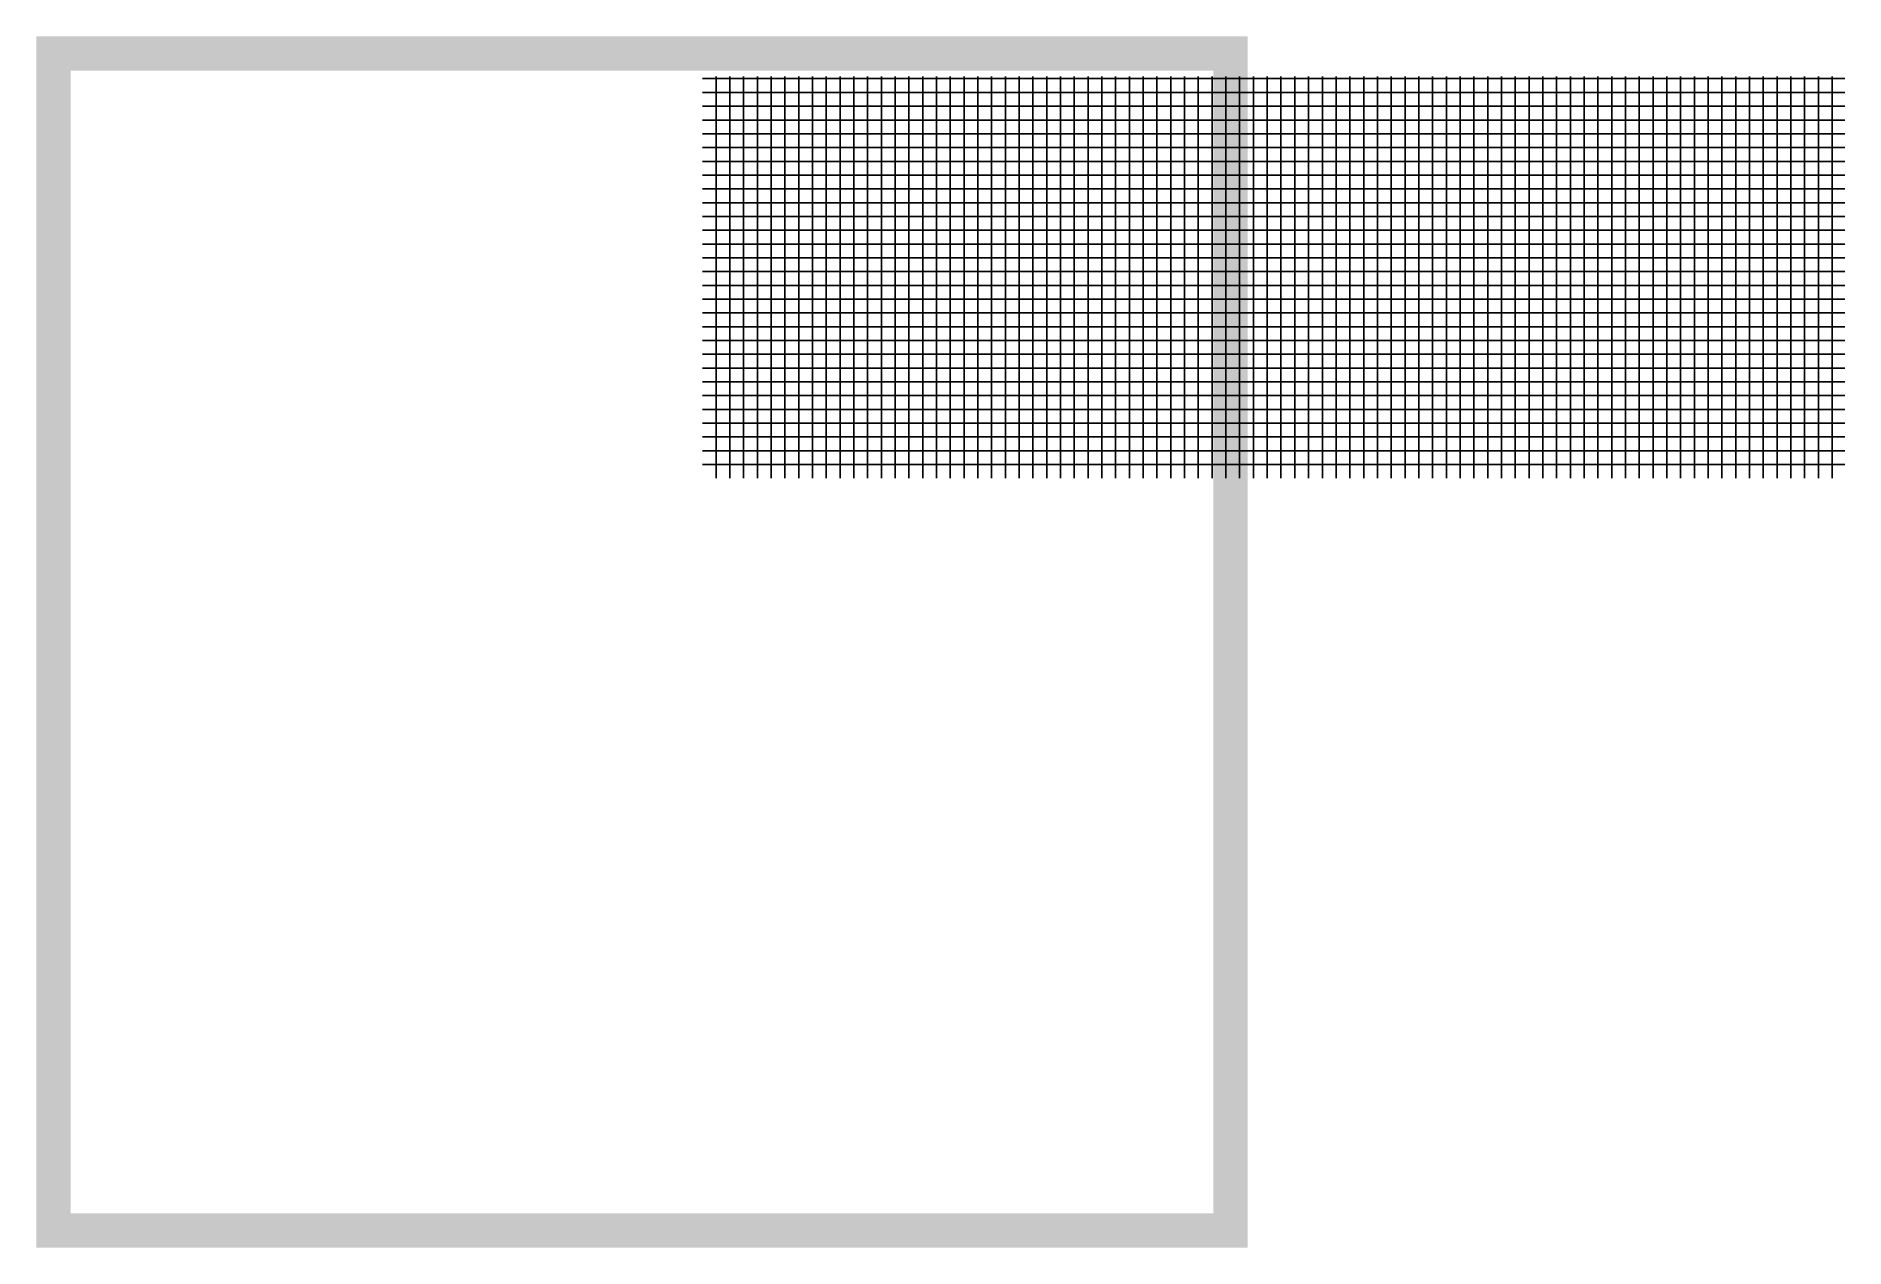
# Model space of a CAD drawing. Header units: metres. Extents: x -4640 to 7960, y -5360 to 3080.
import ezdxf

# ---------------------------------------------------------------- set-up
doc = ezdxf.new("R2010")
doc.units = ezdxf.units.M
pattern_1 = [(0, (0, 0), (0, 96), []), (90, (0, 0), (-96, 0), [])]

msp = doc.modelspace()

# ---------------------------------------------------------------- hatches: boundary and pattern name
h = msp.add_hatch(color=7)
h.paths.add_polyline_path([(3560, -5120), (-4400, -5120), (-4640, -5360), (3800, -5360)])
h.paths.add_polyline_path([(3560, 2840), (3560, -5120), (3800, -5360), (3800, 3080)])
h.paths.add_polyline_path([(-4400, 2840), (3560, 2840), (3800, 3080), (-4640, 3080)])
h.paths.add_polyline_path([(-4400, -5120), (-4400, 2840), (-4640, 3080), (-4640, -5360)])
h = msp.add_hatch()
h.set_pattern_fill('NET', scale=30)
h.set_pattern_definition(pattern_1)
h.paths.add_polyline_path([(601, 2800), (1, 2800), (1, 2409), (601, 2409)])
h = msp.add_hatch()
h.set_pattern_fill('NET', scale=30)
h.set_pattern_definition(pattern_1)
h.paths.add_polyline_path([(1203, 2800), (603, 2800), (603, 2409), (1203, 2409)])
h = msp.add_hatch()
h.set_pattern_fill('NET', scale=30)
h.set_pattern_definition(pattern_1)
h.paths.add_polyline_path([(1805, 2800), (1205, 2800), (1205, 2409), (1805, 2409)])
h = msp.add_hatch()
h.set_pattern_fill('NET', scale=30)
h.set_pattern_definition(pattern_1)
h.paths.add_polyline_path([(2407, 2800), (1807, 2800), (1807, 2409), (2407, 2409)])
h = msp.add_hatch()
h.set_pattern_fill('NET', scale=30)
h.set_pattern_definition(pattern_1)
h.paths.add_polyline_path([(3009, 2800), (2409, 2800), (2409, 2409), (3009, 2409)])
h = msp.add_hatch()
h.set_pattern_fill('NET', scale=30)
h.set_pattern_definition(pattern_1)
h.paths.add_polyline_path([(3611, 2800), (3011, 2800), (3011, 2409), (3611, 2409)])
h = msp.add_hatch()
h.set_pattern_fill('NET', scale=30)
h.set_pattern_definition(pattern_1)
h.paths.add_polyline_path([(4213, 2800), (3613, 2800), (3613, 2409), (4213, 2409)])
h = msp.add_hatch()
h.set_pattern_fill('NET', scale=30)
h.set_pattern_definition(pattern_1)
h.paths.add_polyline_path([(4815, 2800), (4215, 2800), (4215, 2409), (4815, 2409)])
h = msp.add_hatch()
h.set_pattern_fill('NET', scale=30)
h.set_pattern_definition(pattern_1)
h.paths.add_polyline_path([(5417, 2800), (4817, 2800), (4817, 2409), (5417, 2409)])
h = msp.add_hatch()
h.set_pattern_fill('NET', scale=30)
h.set_pattern_definition(pattern_1)
h.paths.add_polyline_path([(6019, 2800), (5419, 2800), (5419, 2409), (6019, 2409)])
h = msp.add_hatch()
h.set_pattern_fill('NET', scale=30)
h.set_pattern_definition(pattern_1)
h.paths.add_polyline_path([(6621, 2800), (6021, 2800), (6021, 2409), (6621, 2409)])
h = msp.add_hatch()
h.set_pattern_fill('NET', scale=30)
h.set_pattern_definition(pattern_1)
h.paths.add_polyline_path([(7223, 2800), (6623, 2800), (6623, 2409), (7223, 2409)])
h = msp.add_hatch()
h.set_pattern_fill('NET', scale=30)
h.set_pattern_definition(pattern_1)
h.paths.add_polyline_path([(7825, 2800), (7225, 2800), (7225, 2409), (7825, 2409)])
h = msp.add_hatch()
h.set_pattern_fill('NET', scale=30)
h.set_pattern_definition(pattern_1)
h.paths.add_polyline_path([(7827, 2800), (7827, 2409), (7960, 2409), (7960, 2800)])
h = msp.add_hatch()
h.set_pattern_fill('NET', scale=30)
h.set_pattern_definition(pattern_1)
h.paths.add_polyline_path([(1, 1807), (601, 1807), (601, 2407), (1, 2407)])
h = msp.add_hatch()
h.set_pattern_fill('NET', scale=30)
h.set_pattern_definition(pattern_1)
h.paths.add_polyline_path([(603, 1807), (1203, 1807), (1203, 2407), (603, 2407)])
h = msp.add_hatch()
h.set_pattern_fill('NET', scale=30)
h.set_pattern_definition(pattern_1)
h.paths.add_polyline_path([(1205, 1807), (1805, 1807), (1805, 2407), (1205, 2407)])
h = msp.add_hatch()
h.set_pattern_fill('NET', scale=30)
h.set_pattern_definition(pattern_1)
h.paths.add_polyline_path([(1807, 1807), (2407, 1807), (2407, 2407), (1807, 2407)])
h = msp.add_hatch()
h.set_pattern_fill('NET', scale=30)
h.set_pattern_definition(pattern_1)
h.paths.add_polyline_path([(2409, 1807), (3009, 1807), (3009, 2407), (2409, 2407)])
h = msp.add_hatch()
h.set_pattern_fill('NET', scale=30)
h.set_pattern_definition(pattern_1)
h.paths.add_polyline_path([(3011, 1807), (3611, 1807), (3611, 2407), (3011, 2407)])
h = msp.add_hatch()
h.set_pattern_fill('NET', scale=30)
h.set_pattern_definition(pattern_1)
h.paths.add_polyline_path([(3613, 1807), (4213, 1807), (4213, 2407), (3613, 2407)])
h = msp.add_hatch()
h.set_pattern_fill('NET', scale=30)
h.set_pattern_definition(pattern_1)
h.paths.add_polyline_path([(4215, 1807), (4815, 1807), (4815, 2407), (4215, 2407)])
h = msp.add_hatch()
h.set_pattern_fill('NET', scale=30)
h.set_pattern_definition(pattern_1)
h.paths.add_polyline_path([(4817, 1807), (5417, 1807), (5417, 2407), (4817, 2407)])
h = msp.add_hatch()
h.set_pattern_fill('NET', scale=30)
h.set_pattern_definition(pattern_1)
h.paths.add_polyline_path([(5419, 1807), (6019, 1807), (6019, 2407), (5419, 2407)])
h = msp.add_hatch()
h.set_pattern_fill('NET', scale=30)
h.set_pattern_definition(pattern_1)
h.paths.add_polyline_path([(6021, 1807), (6621, 1807), (6621, 2407), (6021, 2407)])
h = msp.add_hatch()
h.set_pattern_fill('NET', scale=30)
h.set_pattern_definition(pattern_1)
h.paths.add_polyline_path([(6623, 1807), (7223, 1807), (7223, 2407), (6623, 2407)])
h = msp.add_hatch()
h.set_pattern_fill('NET', scale=30)
h.set_pattern_definition(pattern_1)
h.paths.add_polyline_path([(7225, 1807), (7825, 1807), (7825, 2407), (7225, 2407)])
h = msp.add_hatch()
h.set_pattern_fill('NET', scale=30)
h.set_pattern_definition(pattern_1)
h.paths.add_polyline_path([(7960, 1807), (7960, 2407), (7827, 2407), (7827, 1807)])
h = msp.add_hatch()
h.set_pattern_fill('NET', scale=30)
h.set_pattern_definition(pattern_1)
h.paths.add_polyline_path([(1, 1205), (601, 1205), (601, 1805), (1, 1805)])
h = msp.add_hatch()
h.set_pattern_fill('NET', scale=30)
h.set_pattern_definition(pattern_1)
h.paths.add_polyline_path([(603, 1205), (1203, 1205), (1203, 1805), (603, 1805)])
h = msp.add_hatch()
h.set_pattern_fill('NET', scale=30)
h.set_pattern_definition(pattern_1)
h.paths.add_polyline_path([(1205, 1205), (1805, 1205), (1805, 1805), (1205, 1805)])
h = msp.add_hatch()
h.set_pattern_fill('NET', scale=30)
h.set_pattern_definition(pattern_1)
h.paths.add_polyline_path([(1807, 1205), (2407, 1205), (2407, 1805), (1807, 1805)])
h = msp.add_hatch()
h.set_pattern_fill('NET', scale=30)
h.set_pattern_definition(pattern_1)
h.paths.add_polyline_path([(2409, 1205), (3009, 1205), (3009, 1805), (2409, 1805)])
h = msp.add_hatch()
h.set_pattern_fill('NET', scale=30)
h.set_pattern_definition(pattern_1)
h.paths.add_polyline_path([(3011, 1205), (3611, 1205), (3611, 1805), (3011, 1805)])
h = msp.add_hatch()
h.set_pattern_fill('NET', scale=30)
h.set_pattern_definition(pattern_1)
h.paths.add_polyline_path([(3613, 1205), (4213, 1205), (4213, 1805), (3613, 1805)])
h = msp.add_hatch()
h.set_pattern_fill('NET', scale=30)
h.set_pattern_definition(pattern_1)
h.paths.add_polyline_path([(4215, 1205), (4815, 1205), (4815, 1805), (4215, 1805)])
h = msp.add_hatch()
h.set_pattern_fill('NET', scale=30)
h.set_pattern_definition(pattern_1)
h.paths.add_polyline_path([(4817, 1205), (5417, 1205), (5417, 1805), (4817, 1805)])
h = msp.add_hatch()
h.set_pattern_fill('NET', scale=30)
h.set_pattern_definition(pattern_1)
h.paths.add_polyline_path([(5419, 1205), (6019, 1205), (6019, 1805), (5419, 1805)])
h = msp.add_hatch()
h.set_pattern_fill('NET', scale=30)
h.set_pattern_definition(pattern_1)
h.paths.add_polyline_path([(6021, 1205), (6621, 1205), (6621, 1805), (6021, 1805)])
h = msp.add_hatch()
h.set_pattern_fill('NET', scale=30)
h.set_pattern_definition(pattern_1)
h.paths.add_polyline_path([(6623, 1205), (7223, 1205), (7223, 1805), (6623, 1805)])
h = msp.add_hatch()
h.set_pattern_fill('NET', scale=30)
h.set_pattern_definition(pattern_1)
h.paths.add_polyline_path([(7225, 1205), (7825, 1205), (7825, 1805), (7225, 1805)])
h = msp.add_hatch()
h.set_pattern_fill('NET', scale=30)
h.set_pattern_definition(pattern_1)
h.paths.add_polyline_path([(7960, 1205), (7960, 1805), (7827, 1805), (7827, 1205)])
h = msp.add_hatch()
h.set_pattern_fill('NET', scale=30)
h.set_pattern_definition(pattern_1)
h.paths.add_polyline_path([(1, 603), (601, 603), (601, 1203), (1, 1203)])
h = msp.add_hatch()
h.set_pattern_fill('NET', scale=30)
h.set_pattern_definition(pattern_1)
h.paths.add_polyline_path([(603, 603), (1203, 603), (1203, 1203), (603, 1203)])
h = msp.add_hatch()
h.set_pattern_fill('NET', scale=30)
h.set_pattern_definition(pattern_1)
h.paths.add_polyline_path([(1205, 603), (1805, 603), (1805, 1203), (1205, 1203)])
h = msp.add_hatch()
h.set_pattern_fill('NET', scale=30)
h.set_pattern_definition(pattern_1)
h.paths.add_polyline_path([(1807, 603), (2407, 603), (2407, 1203), (1807, 1203)])
h = msp.add_hatch()
h.set_pattern_fill('NET', scale=30)
h.set_pattern_definition(pattern_1)
h.paths.add_polyline_path([(2409, 603), (3009, 603), (3009, 1203), (2409, 1203)])
h = msp.add_hatch()
h.set_pattern_fill('NET', scale=30)
h.set_pattern_definition(pattern_1)
h.paths.add_polyline_path([(3011, 603), (3611, 603), (3611, 1203), (3011, 1203)])
h = msp.add_hatch()
h.set_pattern_fill('NET', scale=30)
h.set_pattern_definition(pattern_1)
h.paths.add_polyline_path([(3613, 603), (4213, 603), (4213, 1203), (3613, 1203)])
h = msp.add_hatch()
h.set_pattern_fill('NET', scale=30)
h.set_pattern_definition(pattern_1)
h.paths.add_polyline_path([(4215, 603), (4815, 603), (4815, 1203), (4215, 1203)])
h = msp.add_hatch()
h.set_pattern_fill('NET', scale=30)
h.set_pattern_definition(pattern_1)
h.paths.add_polyline_path([(4817, 603), (5417, 603), (5417, 1203), (4817, 1203)])
h = msp.add_hatch()
h.set_pattern_fill('NET', scale=30)
h.set_pattern_definition(pattern_1)
h.paths.add_polyline_path([(5419, 603), (6019, 603), (6019, 1203), (5419, 1203)])
h = msp.add_hatch()
h.set_pattern_fill('NET', scale=30)
h.set_pattern_definition(pattern_1)
h.paths.add_polyline_path([(6021, 603), (6621, 603), (6621, 1203), (6021, 1203)])
h = msp.add_hatch()
h.set_pattern_fill('NET', scale=30)
h.set_pattern_definition(pattern_1)
h.paths.add_polyline_path([(6623, 603), (7223, 603), (7223, 1203), (6623, 1203)])
h = msp.add_hatch()
h.set_pattern_fill('NET', scale=30)
h.set_pattern_definition(pattern_1)
h.paths.add_polyline_path([(7225, 603), (7825, 603), (7825, 1203), (7225, 1203)])
h = msp.add_hatch()
h.set_pattern_fill('NET', scale=30)
h.set_pattern_definition(pattern_1)
h.paths.add_polyline_path([(7960, 603), (7960, 1203), (7827, 1203), (7827, 603)])
h = msp.add_hatch()
h.set_pattern_fill('NET', scale=30)
h.set_pattern_definition(pattern_1)
h.paths.add_polyline_path([(1, 1), (601, 1), (601, 601), (1, 601)])
h = msp.add_hatch()
h.set_pattern_fill('NET', scale=30)
h.set_pattern_definition(pattern_1)
h.paths.add_polyline_path([(603, 1), (1203, 1), (1203, 601), (603, 601)])
h = msp.add_hatch()
h.set_pattern_fill('NET', scale=30)
h.set_pattern_definition(pattern_1)
h.paths.add_polyline_path([(1205, 1), (1805, 1), (1805, 601), (1205, 601)])
h = msp.add_hatch()
h.set_pattern_fill('NET', scale=30)
h.set_pattern_definition(pattern_1)
h.paths.add_polyline_path([(1807, 1), (2407, 1), (2407, 601), (1807, 601)])
h = msp.add_hatch()
h.set_pattern_fill('NET', scale=30)
h.set_pattern_definition(pattern_1)
h.paths.add_polyline_path([(2409, 1), (3009, 1), (3009, 601), (2409, 601)])
h = msp.add_hatch()
h.set_pattern_fill('NET', scale=30)
h.set_pattern_definition(pattern_1)
h.paths.add_polyline_path([(3011, 1), (3611, 1), (3611, 601), (3011, 601)])
h = msp.add_hatch()
h.set_pattern_fill('NET', scale=30)
h.set_pattern_definition(pattern_1)
h.paths.add_polyline_path([(3613, 1), (4213, 1), (4213, 601), (3613, 601)])
h = msp.add_hatch()
h.set_pattern_fill('NET', scale=30)
h.set_pattern_definition(pattern_1)
h.paths.add_polyline_path([(4215, 1), (4815, 1), (4815, 601), (4215, 601)])
h = msp.add_hatch()
h.set_pattern_fill('NET', scale=30)
h.set_pattern_definition(pattern_1)
h.paths.add_polyline_path([(4817, 1), (5417, 1), (5417, 601), (4817, 601)])
h = msp.add_hatch()
h.set_pattern_fill('NET', scale=30)
h.set_pattern_definition(pattern_1)
h.paths.add_polyline_path([(5419, 1), (6019, 1), (6019, 601), (5419, 601)])
h = msp.add_hatch()
h.set_pattern_fill('NET', scale=30)
h.set_pattern_definition(pattern_1)
h.paths.add_polyline_path([(6021, 1), (6621, 1), (6621, 601), (6021, 601)])
h = msp.add_hatch()
h.set_pattern_fill('NET', scale=30)
h.set_pattern_definition(pattern_1)
h.paths.add_polyline_path([(6623, 1), (7223, 1), (7223, 601), (6623, 601)])
h = msp.add_hatch()
h.set_pattern_fill('NET', scale=30)
h.set_pattern_definition(pattern_1)
h.paths.add_polyline_path([(7225, 1), (7825, 1), (7825, 601), (7225, 601)])
h = msp.add_hatch()
h.set_pattern_fill('NET', scale=30)
h.set_pattern_definition(pattern_1)
h.paths.add_polyline_path([(7960, 1), (7960, 601), (7827, 601), (7827, 1)])

doc.saveas('drawing.dxf')
